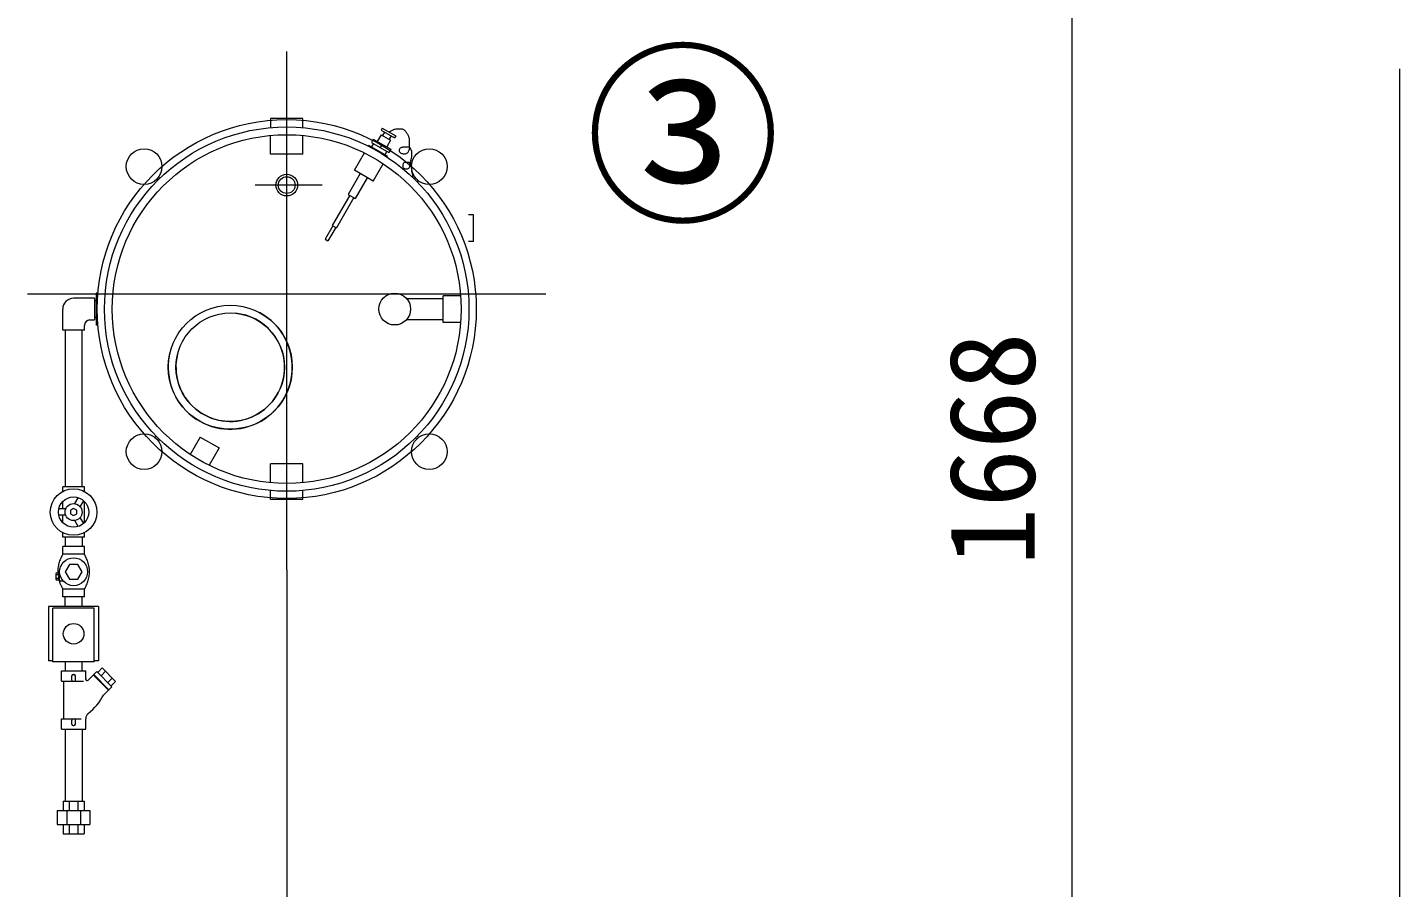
# Model space of a CAD drawing. Units: millimetres at full size. Extents: x -21196 to 21204, y -11807 to 11807.
# Drawn here: x -13855 to -12086, y -9312 to -8203 of the extents above; entities that cross this region are included whole.
import ezdxf
from ezdxf.enums import TextEntityAlignment as Align

# ---------------------------------------------------------------- set-up
doc = ezdxf.new("R2010")
doc.units = ezdxf.units.MM
doc.header["$LTSCALE"] = 0.5
for name, color, linetype, lineweight in [('0-1_0(機器配置図 260128.dwg)', 7, 'Continuous', 9), ('0-A_AM_5(機器配置図 260128.dwg)', 6, 'Continuous', 15), ('0-D_ボイラ設備-高圧ボイラ設備(241129配置図菊池追記(立面図).jww)(機器配置図 260128.dwg)', 7, 'Continuous', 9)]:
    doc.layers.add(name, color=color, linetype=linetype, lineweight=lineweight)
doc.styles.add('ＭＳ ゴシック', font='')
doc.styles.get('ＭＳ ゴシック').set_extended_font_data('MS Gothic')

msp = doc.modelspace()

# ---------------------------------------------------------------- linework, layer by layer
at = {"layer": '0-1_0(機器配置図 260128.dwg)'}
for p, q in [((-13520.7815, -8902.4555), (-13520.7815, -8233.8235)), ((-13186.4655, -8546.8742), (-13855.0975, -8546.8742)), ((-13784.7316, -8795.4459), (-13784.7316, -8593.0957))]:
    msp.add_line(p, q, dxfattribs=at)
for radius in [80, 70]:
    msp.add_circle((-13593.5815, -8641.0955), radius, dxfattribs=at)
at = {"layer": '0-A_AM_5(機器配置図 260128.dwg)'}
for p, q in [((-12508.4954, -8007.6365), (-12508.4954, -9475.9956)), ((-12085.8346, -8256.0991), (-12085.8346, -11790.5141)), ((-13520.7815, -8902.518), (-13520.7815, -11448.1503))]:
    msp.add_line(p, q, dxfattribs=at)
at = {"layer": '0-D_ボイラ設備-高圧ボイラ設備(241129配置図菊池追記(立面図).jww)(機器配置図 260128.dwg)'}
for p, q in [((-13541.5315, -8320.2957), (-13541.5315, -8332.0135)), ((-13500.0315, -8320.2957), (-13541.5315, -8320.2957)), ((-13500.0315, -8332.0135), (-13500.0315, -8320.2957)), ((-13397.5419, -8332.6382), (-13399.0418, -8335.2362)), ((-13397.5417, -8332.6381), (-13380.2212, -8342.6381)), ((-13500.0315, -8366.2957), (-13500.0315, -8342.0545)), ((-13409.14, -8346.7266), (-13411.64, -8351.0567)), ((-13409.1398, -8346.7266), (-13386.6231, -8359.7266)), ((-13398.9438, -8341.0663), (-13403.9438, -8349.7266)), ((-13399.0418, -8335.2362), (-13381.7213, -8345.2362)), ((-13398.9437, -8341.0663), (-13386.8193, -8348.0663)), ((-13394.7116, -8337.7362), (-13397.2116, -8342.0663)), ((-13386.8194, -8348.0664), (-13391.8194, -8356.7267)), ((-13388.033, -8337.2441), (-13388.8863, -8337.6708)), ((-13386.0514, -8342.7362), (-13388.5513, -8347.0663)), ((-13387.1803, -8336.8178), (-13388.033, -8337.2441)), ((-13386.3291, -8336.392), (-13387.1803, -8336.8178)), ((-13385.4744, -8335.9648), (-13386.3291, -8336.392)), ((-13384.643, -8335.5531), (-13385.4744, -8335.9648)), ((-13383.8017, -8335.1571), (-13384.643, -8335.5531)), ((-13382.9497, -8334.7964), (-13383.8017, -8335.1571)), ((-13382.0861, -8334.4905), (-13382.9497, -8334.7964)), ((-13381.2098, -8334.2591), (-13382.0861, -8334.4905)), ((-13380.2214, -8342.6382), (-13381.7213, -8345.2362)), ((-13380.2716, -8334.1086), (-13381.2098, -8334.2591)), ((-13379.3188, -8334.0338), (-13380.2716, -8334.1086)), ((-13378.3517, -8334.0058), (-13379.3188, -8334.0338)), ((-13377.3708, -8333.9957), (-13378.3517, -8334.0058)), ((-13376.3765, -8333.9747), (-13377.3708, -8333.9957)), ((-13375.3915, -8333.9258), (-13376.3765, -8333.9747)), ((-13374.4057, -8333.8717), (-13375.3915, -8333.9258)), ((-13373.431, -8333.8451), (-13374.4057, -8333.8717)), ((-13372.479, -8333.8789), (-13373.431, -8333.8451)), ((-13371.5616, -8334.0059), (-13372.479, -8333.8789)), ((-13370.6904, -8334.2591), (-13371.5616, -8334.0059)), ((-13369.8551, -8334.6729), (-13370.6904, -8334.2591)), ((-13369.0759, -8335.2248), (-13369.8551, -8334.6729)), ((-13368.3481, -8335.8862), (-13369.0759, -8335.2248)), ((-13367.667, -8336.6282), (-13368.3481, -8335.8862)), ((-13367.0278, -8337.4221), (-13367.667, -8336.6282)), ((-13366.4257, -8338.2393), (-13367.0278, -8337.4221)), ((-13365.8442, -8339.0758), (-13366.4257, -8338.2393)), ((-13365.297, -8339.9134), (-13365.8442, -8339.0758)), ((-13364.7848, -8340.7594), (-13365.297, -8339.9134)), ((-13364.308, -8341.6205), (-13364.7848, -8340.7594)), ((-13363.867, -8342.504), (-13364.308, -8341.6205)), ((-13363.48, -8343.3762), (-13363.867, -8342.504)), ((-13363.1354, -8344.2713), (-13363.48, -8343.3762)), ((-13362.8421, -8345.1852), (-13363.1354, -8344.2713)), ((-13362.6092, -8346.1138), (-13362.8421, -8345.1852)), ((-13362.4455, -8347.053), (-13362.6092, -8346.1138)), ((-13362.3542, -8348.0207), (-13362.4455, -8347.053)), ((-13362.3787, -8350.948), (-13362.3401, -8349.9699)), ((-13362.3256, -8348.9935), (-13362.3542, -8348.0207)), ((-13362.3401, -8349.9699), (-13362.3256, -8348.9935)), ((-13433.5059, -8386.9298), (-13420.6239, -8364.6175)), ((-13415.6146, -8355.9412), (-13415.0059, -8354.8869)), ((-13390.7572, -8368.8869), (-13415.0059, -8354.8869)), ((-13411.6398, -8351.0567), (-13389.1232, -8364.0566)), ((-13409.0418, -8352.5567), (-13411.5418, -8356.8868)), ((-13397.8813, -8353.2265), (-13400.3814, -8357.5568)), ((-13391.7212, -8362.5566), (-13394.2213, -8366.8868)), ((-13386.6232, -8359.7265), (-13389.1232, -8364.0566)), ((-13375.7408, -8360.6344), (-13375.8808, -8361.5415)), ((-13375.8808, -8361.5415), (-13375.808, -8362.4056)), ((-13375.808, -8362.4056), (-13375.4955, -8363.174)), ((-13375.4212, -8359.76), (-13375.7408, -8360.6344)), ((-13375.4955, -8363.174), (-13374.97, -8363.8287)), ((-13374.955, -8358.994), (-13375.4212, -8359.76)), ((-13374.97, -8363.8287), (-13374.271, -8364.3776)), ((-13374.3314, -8358.3626), (-13374.955, -8358.994)), ((-13373.5961, -8357.9102), (-13374.3314, -8358.3626)), ((-13374.271, -8364.3776), (-13373.4378, -8364.8288)), ((-13372.7656, -8357.6075), (-13373.5961, -8357.9102)), ((-13373.4378, -8364.8288), (-13372.51, -8365.1903)), ((-13371.8564, -8357.425), (-13372.7656, -8357.6075)), ((-13372.51, -8365.1903), (-13371.527, -8365.4702)), ((-13370.8851, -8357.3334), (-13371.8564, -8357.425)), ((-13371.527, -8365.4702), (-13370.5283, -8365.6766)), ((-13369.8683, -8357.3032), (-13370.8851, -8357.3334)), ((-13370.5283, -8365.6766), (-13369.5532, -8365.8173)), ((-13368.8225, -8357.3052), (-13369.8683, -8357.3032)), ((-13369.5532, -8365.8173), (-13368.528, -8365.8921)), ((-13367.7643, -8357.3099), (-13368.8225, -8357.3052)), ((-13368.528, -8365.8921), (-13367.5631, -8365.8173)), ((-13366.7101, -8357.288), (-13367.7643, -8357.3099)), ((-13367.5631, -8365.8173), (-13366.6557, -8365.5381)), ((-13365.7648, -8357.2321), (-13366.7101, -8357.288)), ((-13366.6557, -8365.5381), (-13365.8008, -8365.0666)), ((-13365.8008, -8365.0666), (-13365.0103, -8364.4322)), ((-13364.8512, -8357.181), (-13365.7648, -8357.2321)), ((-13365.0103, -8364.4322), (-13364.2963, -8363.6643)), ((-13363.9838, -8357.1863), (-13364.8512, -8357.181)), ((-13364.2963, -8363.6643), (-13363.6709, -8362.7925)), ((-13363.1771, -8357.2996), (-13363.9838, -8357.1863)), ((-13363.6709, -8362.7925), (-13363.1459, -8361.846)), ((-13362.4455, -8357.5724), (-13363.1771, -8357.2996)), ((-13363.1459, -8361.846), (-13362.7334, -8360.8544)), ((-13362.7334, -8360.8544), (-13362.4455, -8359.8469)), ((-13362.4506, -8352.903), (-13362.422, -8351.9263)), ((-13362.4455, -8353.8764), (-13362.4506, -8352.903)), ((-13362.3941, -8354.8657), (-13362.4455, -8353.8764)), ((-13361.7221, -8358.1146), (-13362.4455, -8357.5724)), ((-13362.4455, -8359.8469), (-13362.2856, -8358.8355)), ((-13362.422, -8351.9263), (-13362.3787, -8350.948)), ((-13362.3198, -8355.8531), (-13362.3941, -8354.8657)), ((-13362.2553, -8356.8418), (-13362.3198, -8355.8531)), ((-13362.2856, -8358.8355), (-13362.233, -8357.8348)), ((-13362.233, -8357.8348), (-13362.2553, -8356.8418)), ((-13361.1065, -8358.8607), (-13361.7221, -8358.1146)), ((-13360.5917, -8359.7444), (-13361.1065, -8358.8607)), ((-13360.1709, -8360.6997), (-13360.5917, -8359.7444)), ((-13359.8288, -8361.6997), (-13360.1709, -8360.6997)), ((-13359.572, -8362.7038), (-13359.8288, -8361.6997)), ((-13359.3936, -8363.7106), (-13359.572, -8362.7038)), ((-13359.4346, -8368.731), (-13359.3251, -8367.7337)), ((-13359.2866, -8364.7184), (-13359.3936, -8363.7106)), ((-13359.3251, -8367.7337), (-13359.2593, -8366.7315)), ((-13359.2442, -8365.7259), (-13359.2866, -8364.7184)), ((-13359.2593, -8366.7315), (-13359.2442, -8365.7259)), ((-13409.2572, -8400.9298), (-13396.3751, -8378.6175)), ((-13391.3659, -8369.9412), (-13390.7572, -8368.8869)), ((-13371.2227, -8380.6777), (-13371.2278, -8381.6679)), ((-13371.2278, -8381.6679), (-13371.0529, -8382.6107)), ((-13371.0451, -8379.7016), (-13371.2227, -8380.6777)), ((-13371.0529, -8382.6107), (-13370.6904, -8383.4445)), ((-13370.7025, -8378.8012), (-13371.0451, -8379.7016)), ((-13370.2027, -8378.0381), (-13370.7025, -8378.8012)), ((-13370.6904, -8383.4445), (-13370.2322, -8384.0306)), ((-13370.2322, -8384.0306), (-13369.6558, -8384.5016)), ((-13369.5532, -8377.4739), (-13370.2027, -8378.0381)), ((-13369.6558, -8384.5016), (-13368.9846, -8384.866)), ((-13368.853, -8377.1677), (-13369.5532, -8377.4739)), ((-13368.9846, -8384.866), (-13368.0201, -8385.1888)), ((-13368.0806, -8377.0018), (-13368.853, -8377.1677)), ((-13367.2787, -8376.9053), (-13368.0806, -8377.0018)), ((-13368.0201, -8385.1888), (-13366.9911, -8385.3475)), ((-13366.4105, -8376.8173), (-13367.2787, -8376.9053)), ((-13366.9911, -8385.3475), (-13365.9511, -8385.3399)), ((-13365.5549, -8376.7638), (-13366.4105, -8376.8173)), ((-13365.9511, -8385.3399), (-13364.9534, -8385.1638)), ((-13364.7082, -8376.781), (-13365.5549, -8376.7638)), ((-13364.9534, -8385.1638), (-13364.0514, -8384.8171)), ((-13363.867, -8376.9053), (-13364.7082, -8376.781)), ((-13364.0514, -8384.8171), (-13363.2984, -8384.2974)), ((-13363.0654, -8377.1517), (-13363.867, -8376.9053)), ((-13363.2984, -8384.2974), (-13362.7594, -8383.6518)), ((-13362.2944, -8377.5164), (-13363.0654, -8377.1517)), ((-13362.7594, -8383.6518), (-13362.3671, -8382.8815)), ((-13362.3671, -8382.8815), (-13362.0879, -8382.0178)), ((-13361.5832, -8377.9853), (-13362.2944, -8377.5164)), ((-13362.0879, -8382.0178), (-13361.8881, -8381.0921)), ((-13361.8881, -8381.0921), (-13361.7342, -8380.1357)), ((-13361.7342, -8380.1357), (-13361.5925, -8379.1798)), ((-13361.5925, -8379.1798), (-13361.425, -8378.1918)), ((-13360.9605, -8378.5445), (-13361.5832, -8377.9853)), ((-13361.425, -8378.1918), (-13361.2378, -8377.2331)), ((-13361.2378, -8377.2331), (-13361.0358, -8376.2968)), ((-13361.0358, -8376.2968), (-13360.8234, -8375.3762)), ((-13360.4553, -8379.1798), (-13360.9605, -8378.5445)), ((-13360.8234, -8375.3762), (-13360.6053, -8374.4645)), ((-13360.6053, -8374.4645), (-13360.3863, -8373.555)), ((-13360.0442, -8379.9865), (-13360.4553, -8379.1798)), ((-13360.3863, -8373.555), (-13360.1709, -8372.6407)), ((-13360.1709, -8372.6407), (-13359.956, -8371.6782)), ((-13359.7901, -8380.8603), (-13360.0442, -8379.9865)), ((-13359.956, -8371.6782), (-13359.757, -8370.7047)), ((-13359.6566, -8381.7865), (-13359.7901, -8380.8603)), ((-13359.757, -8370.7047), (-13359.5809, -8369.7218)), ((-13359.6074, -8382.7503), (-13359.6566, -8381.7865)), ((-13359.6166, -8384.7313), (-13359.6062, -8383.7368)), ((-13359.6024, -8385.719), (-13359.6166, -8384.7313)), ((-13359.6062, -8383.7368), (-13359.6074, -8382.7503)), ((-13359.5363, -8386.6754), (-13359.6024, -8385.719)), ((-13359.5809, -8369.7218), (-13359.4346, -8368.731)), ((-13686.9516, -8399.9256), (-13688.3658, -8398.5113)), ((-13684.8167, -8397.8178), (-13686.3834, -8396.2511)), ((-13425.9282, -8391.3048), (-13441.4281, -8418.1515)), ((-13409.2572, -8400.9298), (-13433.5059, -8386.9298)), ((-13416.8349, -8396.5548), (-13432.3348, -8423.4015)), ((-13359.4218, -8387.6141), (-13359.5363, -8386.6754)), ((-13359.2697, -8388.5383), (-13359.4218, -8387.6141)), ((-13359.091, -8389.4513), (-13359.2697, -8388.5383)), ((-13358.8966, -8390.3565), (-13359.091, -8389.4513)), ((-13358.6974, -8391.257), (-13358.8966, -8390.3565)), ((-13358.5045, -8392.1562), (-13358.6974, -8391.257)), ((-13358.3286, -8393.0574), (-13358.5045, -8392.1562)), ((-13358.1808, -8393.9639), (-13358.3286, -8393.0574)), ((-13358.0715, -8394.8561), (-13358.1808, -8393.9639)), ((-13357.994, -8395.7551), (-13358.0715, -8394.8561)), ((-13357.9429, -8396.6596), (-13357.994, -8395.7551)), ((-13355.1796, -8396.2511), (-13356.7463, -8397.8178)), ((-13350.9369, -8400.4937), (-13352.5036, -8402.0604)), ((-13475.1447, -8406.0957), (-13561.5674, -8406.0957)), ((-13439.4796, -8419.2765), (-13461.9797, -8458.2477)), ((-13441.4281, -8418.1515), (-13432.3346, -8423.4016)), ((-13434.2833, -8422.2765), (-13456.7833, -8461.2477)), ((-13279.9815, -8444.3477), (-13286.4155, -8444.3477)), ((-13279.9815, -8478.8477), (-13279.9815, -8444.3477)), ((-13461.1134, -8458.7477), (-13471.1133, -8476.0681)), ((-13457.6494, -8460.7478), (-13467.6494, -8478.0683)), ((-13461.9794, -8458.2479), (-13456.7833, -8461.2479)), ((-13471.1133, -8476.0682), (-13467.6492, -8478.0682)), ((-13279.9815, -8478.8477), (-13286.4155, -8478.8477)), ((-13764.2991, -8545.3457), (-13766.5815, -8545.3457)), ((-13766.5815, -8545.3457), (-13766.5815, -8586.8457)), ((-13768.5815, -8552.0957), (-13795.5815, -8552.0957)), ((-13768.5815, -8552.0957), (-13768.5815, -8580.0956)), ((-13766.5815, -8555.2456), (-13768.5815, -8555.2456)), ((-13366.0543, -8552.5957), (-13318.9815, -8552.5957)), ((-13296.4437, -8548.8457), (-13318.9815, -8548.8457)), ((-13318.9815, -8583.3457), (-13318.9815, -8548.8457)), ((-13809.5815, -8593.0957), (-13809.5815, -8566.0957)), ((-13774.5815, -8580.0957), (-13768.5815, -8580.0957)), ((-13766.5815, -8576.9457), (-13768.5815, -8576.9457)), ((-13366.0543, -8579.5957), (-13318.9815, -8579.5957)), ((-13781.5815, -8593.0957), (-13809.5815, -8593.0957)), ((-13806.4315, -8593.0957), (-13806.4315, -8795.4459)), ((-13781.5815, -8593.0957), (-13781.5815, -8587.0957)), ((-13764.2991, -8586.8457), (-13766.5815, -8586.8457)), ((-13296.4437, -8583.3457), (-13318.9815, -8583.3457)), ((-13689.0594, -8730.1309), (-13690.6261, -8731.6976)), ((-13684.8167, -8734.3735), (-13686.3834, -8735.9402)), ((-13632.3059, -8731.2615), (-13645.1879, -8753.5738)), ((-13632.3059, -8731.2615), (-13608.0572, -8745.2615)), ((-13353.1972, -8733.68), (-13354.6114, -8732.2657)), ((-13350.9369, -8731.6976), (-13352.5036, -8730.1309)), ((-13608.0572, -8745.2615), (-13620.9392, -8767.5738)), ((-13541.5315, -8790.1368), (-13541.5315, -8765.8957)), ((-13500.0315, -8765.8957), (-13541.5315, -8765.8957)), ((-13500.0315, -8790.1368), (-13500.0315, -8765.8957)), ((-13809.5816, -8801.4129), (-13809.5816, -8795.4459)), ((-13781.5815, -8795.4459), (-13809.5815, -8795.4459)), ((-13793.9222, -8817.0718), (-13789.479, -8809.3759)), ((-13781.5815, -8801.413), (-13781.5815, -8795.4459)), ((-13541.5315, -8811.8957), (-13541.5315, -8800.1778)), ((-13500.0315, -8811.8957), (-13500.0315, -8800.1778)), ((-13805.8286, -8823.9459), (-13814.715, -8823.9459)), ((-13809.5816, -8823.9459), (-13809.5816, -8814.3045)), ((-13795.5816, -8823.346), (-13799.5653, -8825.6459)), ((-13799.5653, -8825.6459), (-13799.5653, -8830.246)), ((-13791.5979, -8825.6459), (-13795.5816, -8823.346)), ((-13791.5979, -8830.246), (-13791.5979, -8825.6459)), ((-13786.994, -8821.0718), (-13782.5508, -8813.3759)), ((-13781.5815, -8841.5873), (-13781.5815, -8814.3046)), ((-13500.0315, -8811.8957), (-13541.5315, -8811.8957)), ((-13805.8286, -8831.9459), (-13814.715, -8831.9459)), ((-13809.5816, -8841.5874), (-13809.5816, -8831.9459)), ((-13799.5653, -8830.246), (-13795.5816, -8832.5459)), ((-13795.5816, -8832.546), (-13791.5979, -8830.246)), ((-13789.479, -8846.516), (-13793.9222, -8838.8201)), ((-13782.5508, -8842.516), (-13786.994, -8834.8201)), ((-13809.5816, -8860.4459), (-13809.5816, -8854.479)), ((-13781.5815, -8860.4459), (-13809.5815, -8860.4459)), ((-13806.4316, -8860.4459), (-13806.4316, -8872.4459)), ((-13784.7316, -8860.4459), (-13784.7316, -8872.4459)), ((-13781.5815, -8860.4459), (-13781.5815, -8854.4789)), ((-13781.5087, -8872.446), (-13809.6545, -8872.446)), ((-13809.6545, -8882.446), (-13809.6545, -8872.446)), ((-13781.5087, -8882.446), (-13781.5087, -8872.446)), ((-13815.5524, -8898.6709), (-13815.7805, -8900.2327)), ((-13815.2643, -8897.1169), (-13815.5524, -8898.6709)), ((-13814.9184, -8895.5728), (-13815.2643, -8897.1169)), ((-13814.517, -8894.0406), (-13814.9184, -8895.5728)), ((-13814.0623, -8892.5221), (-13814.517, -8894.0406)), ((-13813.5568, -8891.0195), (-13814.0623, -8892.5221)), ((-13813.0026, -8889.5346), (-13813.5568, -8891.0195)), ((-13812.402, -8888.0695), (-13813.0026, -8889.5346)), ((-13811.7573, -8886.6261), (-13812.402, -8888.0695)), ((-13811.0708, -8885.2064), (-13811.7573, -8886.6261)), ((-13810.3448, -8883.8124), (-13811.0708, -8885.2064)), ((-13809.5816, -8882.446), (-13810.3448, -8883.8124)), ((-13781.5087, -8882.446), (-13809.6545, -8882.446)), ((-13780.8184, -8883.8124), (-13781.5816, -8882.446)), ((-13780.0924, -8885.2064), (-13780.8184, -8883.8124)), ((-13779.4059, -8886.6261), (-13780.0924, -8885.2064)), ((-13778.7612, -8888.0695), (-13779.4059, -8886.6261)), ((-13778.1606, -8889.5346), (-13778.7612, -8888.0695)), ((-13777.6064, -8891.0195), (-13778.1606, -8889.5346)), ((-13777.1009, -8892.5221), (-13777.6064, -8891.0195)), ((-13776.6462, -8894.0406), (-13777.1009, -8892.5221)), ((-13776.2448, -8895.5728), (-13776.6462, -8894.0406)), ((-13775.8989, -8897.1169), (-13776.2448, -8895.5728)), ((-13775.6108, -8898.6709), (-13775.8989, -8897.1169)), ((-13775.3827, -8900.2327), (-13775.6108, -8898.6709)), ((-13818.5816, -8907.48), (-13818.5816, -8910.946)), ((-13818.5514, -8910.2215), (-13818.5816, -8910.9539)), ((-13818.5816, -8910.946), (-13818.5816, -8914.4276)), ((-13818.5816, -8910.9539), (-13818.5537, -8911.6856)), ((-13818.5537, -8911.6856), (-13818.4558, -8912.4107)), ((-13818.4513, -8909.4959), (-13818.5514, -8910.2215)), ((-13818.1809, -8913.2521), (-13818.4984, -8913.9213)), ((-13818.497, -8914.8737), (-13818.1774, -8915.546)), ((-13818.1775, -8906.346), (-13818.4967, -8907.019)), ((-13818.4953, -8907.9761), (-13818.174, -8908.652)), ((-13818.4558, -8912.4107), (-13818.1809, -8913.2521)), ((-13818.174, -8908.6521), (-13818.4513, -8909.4959)), ((-13818.1817, -8913.2521), (-13815.0819, -8913.2521)), ((-13818.1776, -8915.546), (-13815.0816, -8915.546)), ((-13818.1771, -8906.346), (-13815.0816, -8906.346)), ((-13818.1748, -8908.6521), (-13815.0813, -8908.6521)), ((-13816.0474, -8903.3723), (-13816.0816, -8904.946)), ((-13816.0816, -8904.946), (-13816.0748, -8905.6464)), ((-13816.0748, -8905.6464), (-13816.0545, -8906.3466)), ((-13815.9463, -8901.8005), (-13816.0474, -8903.3723)), ((-13815.7805, -8900.2327), (-13815.9463, -8901.8005)), ((-13815.0816, -8906.346), (-13815.0816, -8915.546)), ((-13815.0813, -8907.9521), (-13813.5816, -8907.9521)), ((-13815.0813, -8913.9521), (-13813.5816, -8913.9521)), ((-13815.0058, -8913.9529), (-13814.7731, -8914.8999)), ((-13814.7731, -8914.8999), (-13814.5196, -8915.8421)), ((-13814.5196, -8915.8421), (-13814.246, -8916.779)), ((-13814.246, -8916.779), (-13813.9527, -8917.7103)), ((-13813.5816, -8915.946), (-13813.5816, -8904.946)), ((-13808.998, -8916.946), (-13812.5816, -8916.946)), ((-13777.1009, -8917.3699), (-13776.6462, -8915.8514)), ((-13776.6462, -8915.8514), (-13776.2448, -8914.3192)), ((-13776.2448, -8914.3192), (-13775.8989, -8912.7751)), ((-13775.8989, -8912.7751), (-13775.6108, -8911.2211)), ((-13775.6108, -8911.2211), (-13775.3827, -8909.6592)), ((-13775.2169, -8901.8005), (-13775.3827, -8900.2327)), ((-13775.3827, -8909.6592), (-13775.2169, -8908.0915)), ((-13775.1158, -8903.3723), (-13775.2169, -8901.8005)), ((-13775.2169, -8908.0915), (-13775.1158, -8906.5197)), ((-13775.0816, -8904.946), (-13775.1158, -8903.3723)), ((-13775.1158, -8906.5197), (-13775.0816, -8904.946)), ((-13813.9527, -8917.7103), (-13813.6403, -8918.6354)), ((-13813.6403, -8918.6354), (-13813.3092, -8919.5538)), ((-13813.3092, -8919.5538), (-13812.9602, -8920.4652)), ((-13812.9602, -8920.4652), (-13812.5936, -8921.3691)), ((-13812.5936, -8921.3691), (-13812.21, -8922.2649)), ((-13812.21, -8922.2649), (-13811.81, -8923.1523)), ((-13811.81, -8923.1523), (-13811.394, -8924.0307)), ((-13811.394, -8924.0307), (-13810.9627, -8924.8998)), ((-13810.9627, -8924.8998), (-13810.5165, -8925.759)), ((-13810.5165, -8925.759), (-13810.0559, -8926.6079)), ((-13810.0559, -8926.6079), (-13809.5816, -8927.446)), ((-13809.6545, -8937.446), (-13809.6545, -8927.446)), ((-13781.5087, -8927.446), (-13809.6545, -8927.446)), ((-13781.5816, -8927.446), (-13780.8184, -8926.0796)), ((-13781.5087, -8937.446), (-13781.5087, -8927.446)), ((-13780.8184, -8926.0796), (-13780.0924, -8924.6856)), ((-13780.0924, -8924.6856), (-13779.4059, -8923.2659)), ((-13779.4059, -8923.2659), (-13778.7612, -8921.8225)), ((-13778.7612, -8921.8225), (-13778.1606, -8920.3574)), ((-13778.1606, -8920.3574), (-13777.6064, -8918.8725)), ((-13777.6064, -8918.8725), (-13777.1009, -8917.3699)), ((-13827.7816, -8949.9461), (-13827.7816, -9019.9461)), ((-13763.3816, -8949.9461), (-13827.7816, -8949.9461)), ((-13822.1816, -9020.9461), (-13822.1816, -8952.0461)), ((-13768.9816, -8952.0461), (-13822.1816, -8952.0461)), ((-13781.5087, -8937.446), (-13809.6545, -8937.446)), ((-13806.4316, -8949.9461), (-13806.4316, -8937.446)), ((-13784.7316, -8949.9461), (-13784.7316, -8937.446)), ((-13768.9816, -9020.9461), (-13768.9816, -8952.0461)), ((-13763.3816, -8949.9461), (-13763.3816, -9019.9461)), ((-13822.1816, -9019.9461), (-13827.7816, -9019.9461)), ((-13768.9816, -9020.9461), (-13822.1816, -9020.9461)), ((-13806.4316, -9020.9461), (-13806.4316, -9032.946)), ((-13784.7316, -9032.946), (-13784.7316, -9020.9461)), ((-13763.3816, -9019.9461), (-13768.9816, -9019.9461)), ((-13811.1516, -9032.946), (-13780.0116, -9032.946)), ((-13811.1516, -9046.011), (-13811.1516, -9032.946)), ((-13797.8991, -9044.661), (-13797.8991, -9039.306)), ((-13796.0991, -9037.506), (-13795.0641, -9037.506)), ((-13793.2641, -9044.661), (-13793.2641, -9039.306)), ((-13780.0116, -9043.8291), (-13780.0116, -9032.946)), ((-13776.9842, -9044.7504), (-13765.6612, -9033.5845)), ((-13770.147, -9038.0081), (-13750.7113, -9057.7172)), ((-13769.5062, -9037.3762), (-13750.0704, -9057.0852)), ((-13765.6613, -9033.5846), (-13746.2255, -9053.2936)), ((-13764.5377, -9034.7239), (-13758.7703, -9029.0364)), ((-13760.2405, -9039.0815), (-13754.4731, -9033.394)), ((-13758.7704, -9029.0365), (-13741.5817, -9046.4669)), ((-13811.1516, -9046.011), (-13782.9139, -9046.011)), ((-13808.3166, -9094.881), (-13808.3166, -9046.011)), ((-13757.1195, -9064.0365), (-13746.2255, -9053.2936)), ((-13751.6462, -9047.7966), (-13745.8788, -9042.1092)), ((-13747.349, -9052.1542), (-13741.5816, -9046.4668)), ((-13811.1516, -9107.946), (-13811.1516, -9094.881)), ((-13811.1516, -9094.881), (-13785.8051, -9094.881)), ((-13811.1516, -9107.946), (-13780.0116, -9107.946)), ((-13806.4317, -9107.946), (-13806.4317, -9200.946)), ((-13797.8991, -9101.586), (-13797.8991, -9096.231)), ((-13796.0991, -9103.386), (-13795.0641, -9103.386)), ((-13793.2641, -9101.586), (-13793.2641, -9096.231)), ((-13784.7317, -9107.946), (-13784.7317, -9200.946)), ((-13780.0116, -9107.946), (-13780.0116, -9094.7548)), ((-13816.5817, -9212.9461), (-13816.5817, -9230.9461)), ((-13816.5817, -9212.9461), (-13774.5817, -9212.9461)), ((-13809.0817, -9200.946), (-13809.0817, -9212.9461)), ((-13809.0817, -9200.946), (-13782.0817, -9200.946)), ((-13804.2802, -9212.9461), (-13804.2802, -9229.9461)), ((-13801.1735, -9200.946), (-13801.1735, -9212.9461)), ((-13789.9897, -9200.946), (-13789.9897, -9212.9461)), ((-13786.8832, -9212.9461), (-13786.8832, -9229.9461)), ((-13782.0816, -9200.946), (-13782.0816, -9212.9461)), ((-13774.5817, -9212.9461), (-13774.5817, -9230.9461)), ((-13816.5817, -9230.9461), (-13774.5817, -9230.9461)), ((-13809.0817, -9230.9461), (-13809.0817, -9242.9462)), ((-13801.1735, -9230.9461), (-13801.1735, -9242.9462)), ((-13789.9897, -9230.9461), (-13789.9897, -9242.9462)), ((-13782.0816, -9230.9461), (-13782.0816, -9242.9462)), ((-13809.0817, -9242.9462), (-13782.0817, -9242.9462))]:
    msp.add_line(p, q, dxfattribs=at)
msp.add_lwpolyline([(-13500.0315, -8366.2957), (-13541.5315, -8366.2957), (-13541.5315, -8342.0545)], dxfattribs=at)
msp.add_lwpolyline([(-13784.6316, -8904.946), (-13790.1066, -8895.463), (-13801.0566, -8895.463), (-13806.5316, -8904.946), (-13801.0566, -8914.429), (-13790.1066, -8914.429)], close=True, dxfattribs=at)
for centre, radius in [((-13520.7815, -8566.0957), 244.4), ((-13520.7815, -8566.0957), 235), ((-13520.7815, -8566.0957), 225), ((-13520.7815, -8566.0957), 225), ((-13704.6293, -8382.2479), 23), ((-13336.9338, -8382.2479), 23), ((-13520.7815, -8406.0957), 14), ((-13520.7815, -8406.0957), 10.85), ((-13381.4815, -8566.0957), 20.5), ((-13704.6293, -8749.9434), 23), ((-13336.9338, -8749.9434), 23), ((-13795.5816, -8827.9459), 30), ((-13795.5816, -8827.9459), 19.547), ((-13795.5816, -8827.9459), 11), ((-13795.5816, -8904.946), 18), ((-13795.5816, -8984.946), 13.3)]:
    msp.add_circle(centre, radius, dxfattribs=at)
for centre, radius, start, end in [((-13795.5815, -8566.0957), 14, 90, 180), ((-13774.5815, -8587.0957), 7, 90, 180), ((-13593.5815, -8641.0955), 70, 356.567, 84.374), ((-13593.5815, -8641.0955), 80, 353.038, 61.793), ((-13593.5815, -8641.0955), 80, 165.352, 355.014), ((-13593.5815, -8641.0955), 70, 166.019, 356.55), ((-13812.5816, -8915.946), 1, 180, 270), ((-13796.0991, -9039.306), 1.8, 90, 180), ((-13795.0641, -9039.306), 1.8, 0, 90), ((-13796.5491, -9044.661), 1.35, 180, 270), ((-13794.6141, -9044.661), 1.35, 270, 0), ((-13778.248, -9043.4688), 1.8, 168.452, 314.6), ((-13821.738, -9030.6908), 72.715, 308.372, 332.704), ((-13771.0116, -9094.7548), 9, 128.373, 180), ((-13796.5491, -9096.231), 1.35, 90, 180), ((-13796.0991, -9101.586), 1.8, 180, 270), ((-13795.0641, -9101.586), 1.8, 270, 0), ((-13794.6141, -9096.231), 1.35, 0, 90)]:
    msp.add_arc(centre, radius, start, end, dxfattribs=at)

# ---------------------------------------------------------------- texts
at = {"layer": '0-1_0(機器配置図 260128.dwg)', "style": 'ＭＳ ゴシック'}
msp.add_text('③', height=184.8, dxfattribs=at).set_placement((-13135.9941, -8489.8739), align=Align.BOTTOM_LEFT)
at = {"layer": '0-A_AM_5(機器配置図 260128.dwg)', "style": 'ＭＳ ゴシック'}
msp.add_text('1668', height=110.9, rotation=90, dxfattribs=at).set_placement((-12522.8954, -8897.5934), align=Align.BOTTOM_LEFT)

doc.saveas('drawing.dxf')
